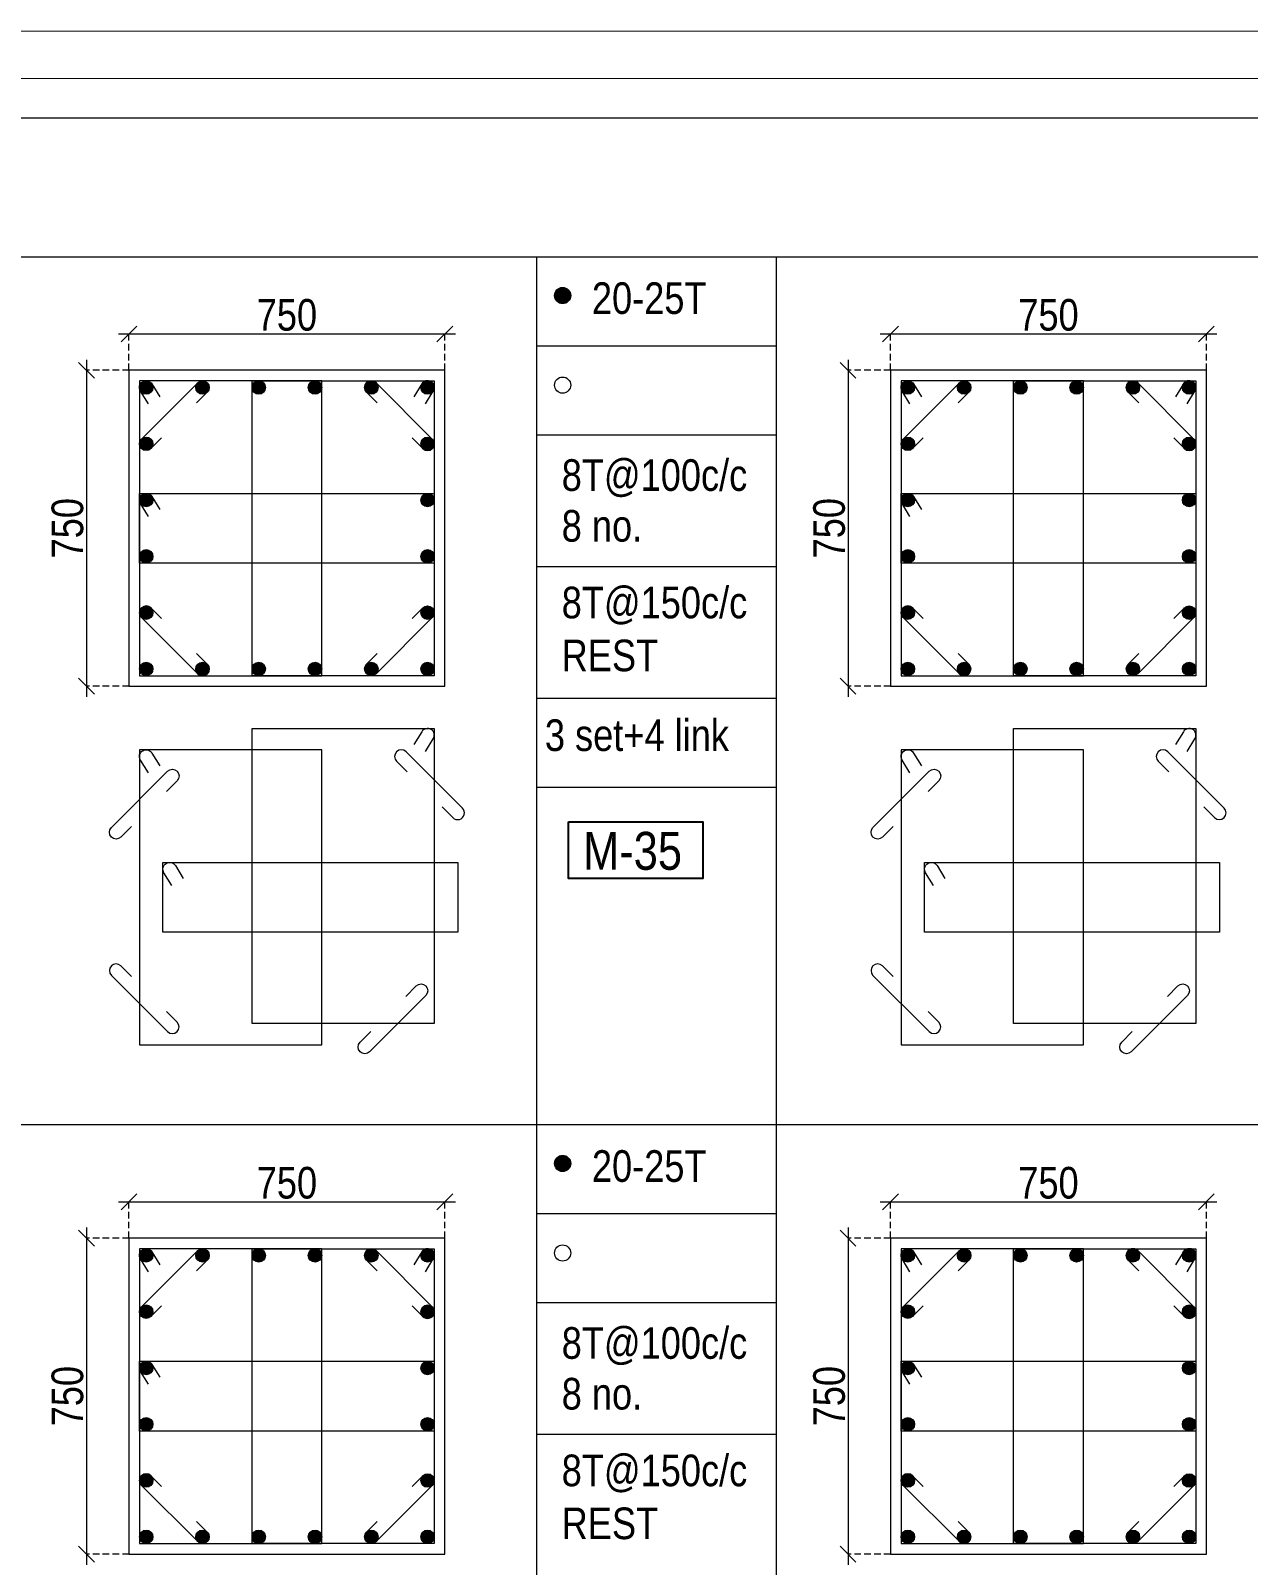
# Model space of a CAD drawing. Header units: millimetres. Extents: x 1112055 to 3390982, y -148532 to 766891.
# Drawn here: x 2195859 to 2207424, y 369766 to 384336 of the extents above; entities that cross this region are included whole.
import ezdxf
from ezdxf.enums import TextEntityAlignment as Align

# ---------------------------------------------------------------- set-up
doc = ezdxf.new("R2010")
doc.units = ezdxf.units.MM
doc.header["$PDMODE"] = 35
doc.header["$PDSIZE"] = -25
doc.linetypes.add('DASHED2', pattern=[0.375, 0.25, -0.125])
doc.linetypes.add('Hidden', pattern=[9.525, 6.35, -3.175])
for name, color, linetype, lineweight in [('B COL. SIZE DIM', 220, 'Continuous', 25), ('B COLSCH', 204, 'Continuous', 20), ('B COLUMN', 1, 'Hidden', 9), ('B STEEL', 34, 'Continuous', 15), ('B TITLE BLOCK', 250, 'Continuous', 0)]:
    doc.layers.add(name, color=color, linetype=linetype, lineweight=lineweight)
doc.layers.add('B TEXT', color=7, linetype='Continuous')
doc.styles.add('dim inside', font='romans.shx', dxfattribs={"width": 0.8, "height": 125})
doc.styles.add('SWINC', font='swissc.ttf')
doc.dimstyles.new('dim inside', dxfattribs={"dimtxt": 125, "dimasz": 100, "dimexe": 0, "dimexo": 0, "dimgap": 10, "dimtad": 0, "dimdec": 0, "dimzin": 0, "dimdsep": 46, "dimtxsty": 'dim inside', "dimblk": 'SMALL', "dimcen": 0.09, "dimadec": 0, "dimazin": 0, "dimtfac": 1, "dimtdec": 0, "dimtofl": 0, "dimtmove": 0, "dimatfit": 3, "dimfxl": 1, "dimtolj": 1, "dimtzin": 0, "dimarcsym": 2})

# ---------------------------------------------------------------- blocks, each defined once
blk = doc.blocks.new('_Oblique')
at = {"color": 0, "linetype": 'ByBlock', "lineweight": -2}
blk.add_line((-0.5, -0.5), (0.5, 0.5), dxfattribs=at)
blk = doc.blocks.new('*D1204')
at = {"layer": 'B COL. SIZE DIM', "color": 250, "lineweight": 9, "ltscale": 250, "transparency": 16777216}
blk.add_line((2196693, 373217), (2199893, 373217), dxfattribs=at)
at = {"layer": 'B COL. SIZE DIM', "color": 250, "linetype": 'DASHED2', "lineweight": 9, "ltscale": 250, "transparency": 16777216}
for p, q in [((2196793, 372872), (2196793, 373217)), ((2199793, 372872), (2199793, 373217))]:
    blk.add_line(p, q, dxfattribs=at)
at = {"layer": 'Defpoints', "color": 0, "ltscale": 250, "transparency": 16777216}
for p in [(2199793, 373217), (2196793, 372872), (2199793, 372872)]:
    blk.add_point(p, dxfattribs=at)
at = {"layer": 'B COL. SIZE DIM', "color": 250, "lineweight": 9, "ltscale": 250, "transparency": 16777216, "xscale": 150, "yscale": 150, "zscale": 150, "rotation": 180}
blk.add_blockref('_Oblique', (2196793, 373217), dxfattribs=at)
at = {"layer": 'B COL. SIZE DIM', "color": 250, "lineweight": 9, "ltscale": 250, "transparency": 16777216, "xscale": 150, "yscale": 150, "zscale": 150}
blk.add_blockref('_Oblique', (2199793, 373217), dxfattribs=at)
at = {"layer": 'B COL. SIZE DIM', "color": 6, "ltscale": 250, "transparency": 16777216, "insert": (2198293, 373396), "char_height": 300, "attachment_point": 5, "style": 'SWINC'}
blk.add_mtext('\\A1;750', dxfattribs=at)
blk = doc.blocks.new('*D1205')
at = {"layer": 'B COL. SIZE DIM', "color": 250, "lineweight": 9, "ltscale": 250, "transparency": 16777216}
blk.add_line((2196389, 372972), (2196389, 369772), dxfattribs=at)
at = {"layer": 'B COL. SIZE DIM', "color": 250, "linetype": 'DASHED2', "lineweight": 9, "ltscale": 250, "transparency": 16777216}
for p, q in [((2196793, 372872), (2196389, 372872)), ((2196793, 369872), (2196389, 369872))]:
    blk.add_line(p, q, dxfattribs=at)
at = {"layer": 'Defpoints', "color": 0, "ltscale": 250, "transparency": 16777216}
for p in [(2196793, 372872), (2196389, 369872), (2196793, 369872)]:
    blk.add_point(p, dxfattribs=at)
at = {"layer": 'B COL. SIZE DIM', "color": 250, "lineweight": 9, "ltscale": 250, "transparency": 16777216, "xscale": 150, "yscale": 150, "zscale": 150}
for p, rotation in [((2196389, 372872), 90), ((2196389, 369872), 270)]:
    blk.add_blockref('_Oblique', p, dxfattribs=dict(at, rotation=rotation))
at = {"layer": 'B COL. SIZE DIM', "color": 6, "ltscale": 250, "transparency": 16777216, "insert": (2196210, 371372), "char_height": 300, "attachment_point": 5, "rotation": 90, "style": 'SWINC'}
blk.add_mtext('\\A1;750', dxfattribs=at)
blk = doc.blocks.new('*D1194')
at = {"layer": 'B COL. SIZE DIM', "color": 250, "lineweight": 9, "ltscale": 250, "transparency": 16777216}
blk.add_line((2196693, 381457), (2199893, 381457), dxfattribs=at)
at = {"layer": 'B COL. SIZE DIM', "color": 250, "linetype": 'DASHED2', "lineweight": 9, "ltscale": 250, "transparency": 16777216}
for p, q in [((2196793, 381112), (2196793, 381457)), ((2199793, 381112), (2199793, 381457))]:
    blk.add_line(p, q, dxfattribs=at)
at = {"layer": 'Defpoints', "color": 0, "ltscale": 250, "transparency": 16777216}
for p in [(2199793, 381457), (2196793, 381112), (2199793, 381112)]:
    blk.add_point(p, dxfattribs=at)
at = {"layer": 'B COL. SIZE DIM', "color": 250, "lineweight": 9, "ltscale": 250, "transparency": 16777216, "xscale": 150, "yscale": 150, "zscale": 150, "rotation": 180}
blk.add_blockref('_Oblique', (2196793, 381457), dxfattribs=at)
at = {"layer": 'B COL. SIZE DIM', "color": 250, "lineweight": 9, "ltscale": 250, "transparency": 16777216, "xscale": 150, "yscale": 150, "zscale": 150}
blk.add_blockref('_Oblique', (2199793, 381457), dxfattribs=at)
at = {"layer": 'B COL. SIZE DIM', "color": 6, "ltscale": 250, "transparency": 16777216, "insert": (2198293, 381636), "char_height": 300, "attachment_point": 5, "style": 'SWINC'}
blk.add_mtext('\\A1;750', dxfattribs=at)
blk = doc.blocks.new('*D1195')
at = {"layer": 'B COL. SIZE DIM', "color": 250, "lineweight": 9, "ltscale": 250, "transparency": 16777216}
blk.add_line((2196389, 381212), (2196389, 378012), dxfattribs=at)
at = {"layer": 'B COL. SIZE DIM', "color": 250, "linetype": 'DASHED2', "lineweight": 9, "ltscale": 250, "transparency": 16777216}
for p, q in [((2196793, 381112), (2196389, 381112)), ((2196793, 378112), (2196389, 378112))]:
    blk.add_line(p, q, dxfattribs=at)
at = {"layer": 'Defpoints', "color": 0, "ltscale": 250, "transparency": 16777216}
for p in [(2196793, 381112), (2196389, 378112), (2196793, 378112)]:
    blk.add_point(p, dxfattribs=at)
at = {"layer": 'B COL. SIZE DIM', "color": 250, "lineweight": 9, "ltscale": 250, "transparency": 16777216, "xscale": 150, "yscale": 150, "zscale": 150}
for p, rotation in [((2196389, 381112), 90), ((2196389, 378112), 270)]:
    blk.add_blockref('_Oblique', p, dxfattribs=dict(at, rotation=rotation))
at = {"layer": 'B COL. SIZE DIM', "color": 6, "ltscale": 250, "transparency": 16777216, "insert": (2196210, 379612), "char_height": 300, "attachment_point": 5, "rotation": 90, "style": 'SWINC'}
blk.add_mtext('\\A1;750', dxfattribs=at)
blk = doc.blocks.new('*D1222')
at = {"layer": 'B COL. SIZE DIM', "color": 250, "lineweight": 9, "ltscale": 250, "transparency": 16777216}
blk.add_line((2203926, 373217), (2207126, 373217), dxfattribs=at)
at = {"layer": 'B COL. SIZE DIM', "color": 250, "linetype": 'DASHED2', "lineweight": 9, "ltscale": 250, "transparency": 16777216}
for p, q in [((2204026, 372872), (2204026, 373217)), ((2207026, 372872), (2207026, 373217))]:
    blk.add_line(p, q, dxfattribs=at)
at = {"layer": 'Defpoints', "color": 0, "ltscale": 250, "transparency": 16777216}
for p in [(2207026, 373217), (2204026, 372872), (2207026, 372872)]:
    blk.add_point(p, dxfattribs=at)
at = {"layer": 'B COL. SIZE DIM', "color": 250, "lineweight": 9, "ltscale": 250, "transparency": 16777216, "xscale": 150, "yscale": 150, "zscale": 150, "rotation": 180}
blk.add_blockref('_Oblique', (2204026, 373217), dxfattribs=at)
at = {"layer": 'B COL. SIZE DIM', "color": 250, "lineweight": 9, "ltscale": 250, "transparency": 16777216, "xscale": 150, "yscale": 150, "zscale": 150}
blk.add_blockref('_Oblique', (2207026, 373217), dxfattribs=at)
at = {"layer": 'B COL. SIZE DIM', "color": 6, "ltscale": 250, "transparency": 16777216, "insert": (2205526, 373396), "char_height": 300, "attachment_point": 5, "style": 'SWINC'}
blk.add_mtext('\\A1;750', dxfattribs=at)
blk = doc.blocks.new('*D1223')
at = {"layer": 'B COL. SIZE DIM', "color": 250, "lineweight": 9, "ltscale": 250, "transparency": 16777216}
blk.add_line((2203622, 372972), (2203622, 369772), dxfattribs=at)
at = {"layer": 'B COL. SIZE DIM', "color": 250, "linetype": 'DASHED2', "lineweight": 9, "ltscale": 250, "transparency": 16777216}
for p, q in [((2204026, 372872), (2203622, 372872)), ((2204026, 369872), (2203622, 369872))]:
    blk.add_line(p, q, dxfattribs=at)
at = {"layer": 'Defpoints', "color": 0, "ltscale": 250, "transparency": 16777216}
for p in [(2204026, 372872), (2203622, 369872), (2204026, 369872)]:
    blk.add_point(p, dxfattribs=at)
at = {"layer": 'B COL. SIZE DIM', "color": 250, "lineweight": 9, "ltscale": 250, "transparency": 16777216, "xscale": 150, "yscale": 150, "zscale": 150}
for p, rotation in [((2203622, 372872), 90), ((2203622, 369872), 270)]:
    blk.add_blockref('_Oblique', p, dxfattribs=dict(at, rotation=rotation))
at = {"layer": 'B COL. SIZE DIM', "color": 6, "ltscale": 250, "transparency": 16777216, "insert": (2203444, 371372), "char_height": 300, "attachment_point": 5, "rotation": 90, "style": 'SWINC'}
blk.add_mtext('\\A1;750', dxfattribs=at)
blk = doc.blocks.new('*D1220')
at = {"layer": 'B COL. SIZE DIM', "color": 250, "lineweight": 9, "ltscale": 250, "transparency": 16777216}
blk.add_line((2203926, 381457), (2207126, 381457), dxfattribs=at)
at = {"layer": 'B COL. SIZE DIM', "color": 250, "linetype": 'DASHED2', "lineweight": 9, "ltscale": 250, "transparency": 16777216}
for p, q in [((2204026, 381112), (2204026, 381457)), ((2207026, 381112), (2207026, 381457))]:
    blk.add_line(p, q, dxfattribs=at)
at = {"layer": 'Defpoints', "color": 0, "ltscale": 250, "transparency": 16777216}
for p in [(2207026, 381457), (2204026, 381112), (2207026, 381112)]:
    blk.add_point(p, dxfattribs=at)
at = {"layer": 'B COL. SIZE DIM', "color": 250, "lineweight": 9, "ltscale": 250, "transparency": 16777216, "xscale": 150, "yscale": 150, "zscale": 150, "rotation": 180}
blk.add_blockref('_Oblique', (2204026, 381457), dxfattribs=at)
at = {"layer": 'B COL. SIZE DIM', "color": 250, "lineweight": 9, "ltscale": 250, "transparency": 16777216, "xscale": 150, "yscale": 150, "zscale": 150}
blk.add_blockref('_Oblique', (2207026, 381457), dxfattribs=at)
at = {"layer": 'B COL. SIZE DIM', "color": 6, "ltscale": 250, "transparency": 16777216, "insert": (2205526, 381636), "char_height": 300, "attachment_point": 5, "style": 'SWINC'}
blk.add_mtext('\\A1;750', dxfattribs=at)
blk = doc.blocks.new('*D1221')
at = {"layer": 'B COL. SIZE DIM', "color": 250, "lineweight": 9, "ltscale": 250, "transparency": 16777216}
blk.add_line((2203622, 381212), (2203622, 378012), dxfattribs=at)
at = {"layer": 'B COL. SIZE DIM', "color": 250, "linetype": 'DASHED2', "lineweight": 9, "ltscale": 250, "transparency": 16777216}
for p, q in [((2204026, 381112), (2203622, 381112)), ((2204026, 378112), (2203622, 378112))]:
    blk.add_line(p, q, dxfattribs=at)
at = {"layer": 'Defpoints', "color": 0, "ltscale": 250, "transparency": 16777216}
for p in [(2204026, 381112), (2203622, 378112), (2204026, 378112)]:
    blk.add_point(p, dxfattribs=at)
at = {"layer": 'B COL. SIZE DIM', "color": 250, "lineweight": 9, "ltscale": 250, "transparency": 16777216, "xscale": 150, "yscale": 150, "zscale": 150}
for p, rotation in [((2203622, 381112), 90), ((2203622, 378112), 270)]:
    blk.add_blockref('_Oblique', p, dxfattribs=dict(at, rotation=rotation))
at = {"layer": 'B COL. SIZE DIM', "color": 6, "ltscale": 250, "transparency": 16777216, "insert": (2203444, 379612), "char_height": 300, "attachment_point": 5, "rotation": 90, "style": 'SWINC'}
blk.add_mtext('\\A1;750', dxfattribs=at)

msp = doc.modelspace()

# ---------------------------------------------------------------- hatches: boundary and pattern name
at = {"layer": 'B STEEL', "lineweight": 9, "ltscale": 0.5}
h = msp.add_hatch(color=34, dxfattribs=at)
edge = h.paths.add_edge_path()
edge.add_arc((2200911.2, 381821.1), 76.8, 0, 360)
h = msp.add_hatch(color=34, dxfattribs=at)
edge = h.paths.add_edge_path()
edge.add_arc((2196956.8, 380947.9), 64, 0, 360)
at = {"layer": 'B STEEL'}
h = msp.add_hatch(color=34, dxfattribs=at)
edge = h.paths.add_edge_path()
edge.add_arc((2197491.2, 380947.9), 64, 0, 360)
h = msp.add_hatch(color=34, dxfattribs=at)
edge = h.paths.add_edge_path()
edge.add_arc((2198025.6, 380947.9), 64, 0, 360)
h = msp.add_hatch(color=34, dxfattribs=at)
edge = h.paths.add_edge_path()
edge.add_arc((2198560, 380947.9), 64, 0, 360)
h = msp.add_hatch(color=34, dxfattribs=at)
edge = h.paths.add_edge_path()
edge.add_arc((2199094.4, 380947.9), 64, 0, 360)
at = {"layer": 'B STEEL', "lineweight": 9, "ltscale": 0.5}
h = msp.add_hatch(color=34, dxfattribs=at)
edge = h.paths.add_edge_path()
edge.add_arc((2199628.8, 380947.9), 64, 180, 540, ccw=False)
h = msp.add_hatch(color=34, dxfattribs=at)
edge = h.paths.add_edge_path()
edge.add_arc((2204190.3, 380947.9), 64, 0, 360)
at = {"layer": 'B STEEL'}
h = msp.add_hatch(color=34, dxfattribs=at)
edge = h.paths.add_edge_path()
edge.add_arc((2204724.7, 380947.9), 64, 0, 360)
h = msp.add_hatch(color=34, dxfattribs=at)
edge = h.paths.add_edge_path()
edge.add_arc((2205259.1, 380947.9), 64, 0, 360)
h = msp.add_hatch(color=34, dxfattribs=at)
edge = h.paths.add_edge_path()
edge.add_arc((2205793.5, 380947.9), 64, 0, 360)
h = msp.add_hatch(color=34, dxfattribs=at)
edge = h.paths.add_edge_path()
edge.add_arc((2206327.9, 380947.9), 64, 0, 360)
at = {"layer": 'B STEEL', "lineweight": 9, "ltscale": 0.5}
h = msp.add_hatch(color=34, dxfattribs=at)
edge = h.paths.add_edge_path()
edge.add_arc((2206862.3, 380947.9), 64, 180, 540, ccw=False)
at = {"layer": 'B STEEL'}
h = msp.add_hatch(color=34, dxfattribs=at)
edge = h.paths.add_edge_path()
edge.add_arc((2196956.8, 380413.6), 64, 0, 360)
h = msp.add_hatch(color=34, dxfattribs=at)
edge = h.paths.add_edge_path()
edge.add_arc((2199628.8, 380413.6), 64, 0, 360)
h = msp.add_hatch(color=34, dxfattribs=at)
edge = h.paths.add_edge_path()
edge.add_arc((2204190.3, 380413.6), 64, 0, 360)
h = msp.add_hatch(color=34, dxfattribs=at)
edge = h.paths.add_edge_path()
edge.add_arc((2206862.3, 380413.6), 64, 0, 360)
h = msp.add_hatch(color=34, dxfattribs=at)
edge = h.paths.add_edge_path()
edge.add_arc((2196956.8, 379879.2), 64, 0, 360)
h = msp.add_hatch(color=34, dxfattribs=at)
edge = h.paths.add_edge_path()
edge.add_arc((2199628.8, 379879.2), 64, 0, 360)
h = msp.add_hatch(color=34, dxfattribs=at)
edge = h.paths.add_edge_path()
edge.add_arc((2204190.3, 379879.2), 64, 0, 360)
h = msp.add_hatch(color=34, dxfattribs=at)
edge = h.paths.add_edge_path()
edge.add_arc((2206862.3, 379879.2), 64, 0, 360)
h = msp.add_hatch(color=34, dxfattribs=at)
edge = h.paths.add_edge_path()
edge.add_arc((2196956.8, 379344.8), 64, 0, 360)
h = msp.add_hatch(color=34, dxfattribs=at)
edge = h.paths.add_edge_path()
edge.add_arc((2199628.8, 379344.8), 64, 0, 360)
h = msp.add_hatch(color=34, dxfattribs=at)
edge = h.paths.add_edge_path()
edge.add_arc((2204190.3, 379344.8), 64, 0, 360)
h = msp.add_hatch(color=34, dxfattribs=at)
edge = h.paths.add_edge_path()
edge.add_arc((2206862.3, 379344.8), 64, 0, 360)
h = msp.add_hatch(color=34, dxfattribs=at)
edge = h.paths.add_edge_path()
edge.add_arc((2196956.8, 378810.4), 64, 0, 360)
h = msp.add_hatch(color=34, dxfattribs=at)
edge = h.paths.add_edge_path()
edge.add_arc((2199628.8, 378810.4), 64, 0, 360)
h = msp.add_hatch(color=34, dxfattribs=at)
edge = h.paths.add_edge_path()
edge.add_arc((2204190.3, 378810.4), 64, 0, 360)
h = msp.add_hatch(color=34, dxfattribs=at)
edge = h.paths.add_edge_path()
edge.add_arc((2206862.3, 378810.4), 64, 0, 360)
at = {"layer": 'B STEEL', "lineweight": 9, "ltscale": 0.5}
h = msp.add_hatch(color=34, dxfattribs=at)
edge = h.paths.add_edge_path()
edge.add_arc((2196956.8, 378276), 64, 0, 360, ccw=False)
at = {"layer": 'B STEEL'}
h = msp.add_hatch(color=34, dxfattribs=at)
edge = h.paths.add_edge_path()
edge.add_arc((2197491.2, 378276), 64, 0, 360)
h = msp.add_hatch(color=34, dxfattribs=at)
edge = h.paths.add_edge_path()
edge.add_arc((2198025.6, 378276), 64, 0, 360)
h = msp.add_hatch(color=34, dxfattribs=at)
edge = h.paths.add_edge_path()
edge.add_arc((2198560, 378276), 64, 0, 360)
h = msp.add_hatch(color=34, dxfattribs=at)
edge = h.paths.add_edge_path()
edge.add_arc((2199094.4, 378276), 64, 0, 360)
at = {"layer": 'B STEEL', "lineweight": 9, "ltscale": 0.5}
h = msp.add_hatch(color=34, dxfattribs=at)
edge = h.paths.add_edge_path()
edge.add_arc((2199628.8, 378276), 64, -180, 180)
h = msp.add_hatch(color=34, dxfattribs=at)
edge = h.paths.add_edge_path()
edge.add_arc((2204190.3, 378276), 64, 0, 360, ccw=False)
at = {"layer": 'B STEEL'}
h = msp.add_hatch(color=34, dxfattribs=at)
edge = h.paths.add_edge_path()
edge.add_arc((2204724.7, 378276), 64, 0, 360)
h = msp.add_hatch(color=34, dxfattribs=at)
edge = h.paths.add_edge_path()
edge.add_arc((2205259.1, 378276), 64, 0, 360)
h = msp.add_hatch(color=34, dxfattribs=at)
edge = h.paths.add_edge_path()
edge.add_arc((2205793.5, 378276), 64, 0, 360)
h = msp.add_hatch(color=34, dxfattribs=at)
edge = h.paths.add_edge_path()
edge.add_arc((2206327.9, 378276), 64, 0, 360)
at = {"layer": 'B STEEL', "lineweight": 9, "ltscale": 0.5}
h = msp.add_hatch(color=34, dxfattribs=at)
edge = h.paths.add_edge_path()
edge.add_arc((2206862.3, 378276), 64, -180, 180)
h = msp.add_hatch(color=34, dxfattribs=at)
edge = h.paths.add_edge_path()
edge.add_arc((2200911.2, 373581.3), 76.8, 0, 360)
h = msp.add_hatch(color=34, dxfattribs=at)
edge = h.paths.add_edge_path()
edge.add_arc((2196956.8, 372708.1), 64, 0, 360)
at = {"layer": 'B STEEL'}
h = msp.add_hatch(color=34, dxfattribs=at)
edge = h.paths.add_edge_path()
edge.add_arc((2197491.2, 372708.1), 64, 0, 360)
h = msp.add_hatch(color=34, dxfattribs=at)
edge = h.paths.add_edge_path()
edge.add_arc((2198025.6, 372708.1), 64, 0, 360)
h = msp.add_hatch(color=34, dxfattribs=at)
edge = h.paths.add_edge_path()
edge.add_arc((2198560, 372708.1), 64, 0, 360)
h = msp.add_hatch(color=34, dxfattribs=at)
edge = h.paths.add_edge_path()
edge.add_arc((2199094.4, 372708.1), 64, 0, 360)
at = {"layer": 'B STEEL', "lineweight": 9, "ltscale": 0.5}
h = msp.add_hatch(color=34, dxfattribs=at)
edge = h.paths.add_edge_path()
edge.add_arc((2199628.8, 372708.1), 64, 180, 540, ccw=False)
h = msp.add_hatch(color=34, dxfattribs=at)
edge = h.paths.add_edge_path()
edge.add_arc((2204190.3, 372708.1), 64, 0, 360)
at = {"layer": 'B STEEL'}
h = msp.add_hatch(color=34, dxfattribs=at)
edge = h.paths.add_edge_path()
edge.add_arc((2204724.7, 372708.1), 64, 0, 360)
h = msp.add_hatch(color=34, dxfattribs=at)
edge = h.paths.add_edge_path()
edge.add_arc((2205259.1, 372708.1), 64, 0, 360)
h = msp.add_hatch(color=34, dxfattribs=at)
edge = h.paths.add_edge_path()
edge.add_arc((2205793.5, 372708.1), 64, 0, 360)
h = msp.add_hatch(color=34, dxfattribs=at)
edge = h.paths.add_edge_path()
edge.add_arc((2206327.9, 372708.1), 64, 0, 360)
at = {"layer": 'B STEEL', "lineweight": 9, "ltscale": 0.5}
h = msp.add_hatch(color=34, dxfattribs=at)
edge = h.paths.add_edge_path()
edge.add_arc((2206862.3, 372708.1), 64, 180, 540, ccw=False)
at = {"layer": 'B STEEL'}
h = msp.add_hatch(color=34, dxfattribs=at)
edge = h.paths.add_edge_path()
edge.add_arc((2196956.8, 372173.7), 64, 0, 360)
h = msp.add_hatch(color=34, dxfattribs=at)
edge = h.paths.add_edge_path()
edge.add_arc((2199628.8, 372173.7), 64, 0, 360)
h = msp.add_hatch(color=34, dxfattribs=at)
edge = h.paths.add_edge_path()
edge.add_arc((2204190.3, 372173.7), 64, 0, 360)
h = msp.add_hatch(color=34, dxfattribs=at)
edge = h.paths.add_edge_path()
edge.add_arc((2206862.3, 372173.7), 64, 0, 360)
h = msp.add_hatch(color=34, dxfattribs=at)
edge = h.paths.add_edge_path()
edge.add_arc((2196956.8, 371639.3), 64, 0, 360)
h = msp.add_hatch(color=34, dxfattribs=at)
edge = h.paths.add_edge_path()
edge.add_arc((2199628.8, 371639.3), 64, 0, 360)
h = msp.add_hatch(color=34, dxfattribs=at)
edge = h.paths.add_edge_path()
edge.add_arc((2204190.3, 371639.3), 64, 0, 360)
h = msp.add_hatch(color=34, dxfattribs=at)
edge = h.paths.add_edge_path()
edge.add_arc((2206862.3, 371639.3), 64, 0, 360)
h = msp.add_hatch(color=34, dxfattribs=at)
edge = h.paths.add_edge_path()
edge.add_arc((2196956.8, 371104.9), 64, 0, 360)
h = msp.add_hatch(color=34, dxfattribs=at)
edge = h.paths.add_edge_path()
edge.add_arc((2199628.8, 371104.9), 64, 0, 360)
h = msp.add_hatch(color=34, dxfattribs=at)
edge = h.paths.add_edge_path()
edge.add_arc((2204190.3, 371104.9), 64, 0, 360)
h = msp.add_hatch(color=34, dxfattribs=at)
edge = h.paths.add_edge_path()
edge.add_arc((2206862.3, 371104.9), 64, 0, 360)
h = msp.add_hatch(color=34, dxfattribs=at)
edge = h.paths.add_edge_path()
edge.add_arc((2196956.8, 370570.5), 64, 0, 360)
h = msp.add_hatch(color=34, dxfattribs=at)
edge = h.paths.add_edge_path()
edge.add_arc((2199628.8, 370570.5), 64, 0, 360)
h = msp.add_hatch(color=34, dxfattribs=at)
edge = h.paths.add_edge_path()
edge.add_arc((2204190.3, 370570.5), 64, 0, 360)
h = msp.add_hatch(color=34, dxfattribs=at)
edge = h.paths.add_edge_path()
edge.add_arc((2206862.3, 370570.5), 64, 0, 360)
at = {"layer": 'B STEEL', "lineweight": 9, "ltscale": 0.5}
h = msp.add_hatch(color=34, dxfattribs=at)
edge = h.paths.add_edge_path()
edge.add_arc((2196956.8, 370036.1), 64, 0, 360, ccw=False)
at = {"layer": 'B STEEL'}
h = msp.add_hatch(color=34, dxfattribs=at)
edge = h.paths.add_edge_path()
edge.add_arc((2197491.2, 370036.1), 64, 0, 360)
h = msp.add_hatch(color=34, dxfattribs=at)
edge = h.paths.add_edge_path()
edge.add_arc((2198025.6, 370036.1), 64, 0, 360)
h = msp.add_hatch(color=34, dxfattribs=at)
edge = h.paths.add_edge_path()
edge.add_arc((2198560, 370036.1), 64, 0, 360)
h = msp.add_hatch(color=34, dxfattribs=at)
edge = h.paths.add_edge_path()
edge.add_arc((2199094.4, 370036.1), 64, 0, 360)
at = {"layer": 'B STEEL', "lineweight": 9, "ltscale": 0.5}
h = msp.add_hatch(color=34, dxfattribs=at)
edge = h.paths.add_edge_path()
edge.add_arc((2199628.8, 370036.1), 64, -180, 180)
h = msp.add_hatch(color=34, dxfattribs=at)
edge = h.paths.add_edge_path()
edge.add_arc((2204190.3, 370036.1), 64, 0, 360, ccw=False)
at = {"layer": 'B STEEL'}
h = msp.add_hatch(color=34, dxfattribs=at)
edge = h.paths.add_edge_path()
edge.add_arc((2204724.7, 370036.1), 64, 0, 360)
h = msp.add_hatch(color=34, dxfattribs=at)
edge = h.paths.add_edge_path()
edge.add_arc((2205259.1, 370036.1), 64, 0, 360)
h = msp.add_hatch(color=34, dxfattribs=at)
edge = h.paths.add_edge_path()
edge.add_arc((2205793.5, 370036.1), 64, 0, 360)
h = msp.add_hatch(color=34, dxfattribs=at)
edge = h.paths.add_edge_path()
edge.add_arc((2206327.9, 370036.1), 64, 0, 360)
at = {"layer": 'B STEEL', "lineweight": 9, "ltscale": 0.5}
h = msp.add_hatch(color=34, dxfattribs=at)
edge = h.paths.add_edge_path()
edge.add_arc((2206862.3, 370036.1), 64, -180, 180)

# ---------------------------------------------------------------- linework, layer by layer
at = {"layer": 'B COLSCH', "color": 250, "lineweight": 0}
for p, q in [((2087620, 383508.5), (2216655.7, 383508.5)), ((2087620, 382189.4), (2216655.7, 382189.4)), ((2200664.9, 382189.4), (2200664.9, 332750.4)), ((2202939.3, 382189.4), (2202939.3, 323875.2)), ((2200664.9, 381344.4), (2202939.3, 381344.4)), ((2200664.9, 380499.4), (2202939.3, 380499.4)), ((2200664.9, 379249.7), (2202939.3, 379249.7)), ((2200664.9, 377999.9), (2202939.3, 377999.9)), ((2200664.9, 377154.9), (2202939.3, 377154.9)), ((2087620, 373949.6), (2216655.7, 373949.6)), ((2200664.9, 373104.6), (2202939.3, 373104.6)), ((2200664.9, 372259.6), (2202939.3, 372259.6)), ((2200664.9, 371009.8), (2202939.3, 371009.8))]:
    msp.add_line(p, q, dxfattribs=at)
at = {"layer": 'B COLUMN', "color": 1, "linetype": 'ByBlock', "lineweight": 20}
for points in [[(2196792.8, 378112), (2199792.8, 378112), (2199792.8, 381112), (2196792.8, 381112)], [(2204026.3, 378112), (2207026.3, 378112), (2207026.3, 381112), (2204026.3, 381112)], [(2196792.8, 369872.1), (2199792.8, 369872.1), (2199792.8, 372872.1), (2196792.8, 372872.1)], [(2204026.3, 369872.1), (2207026.3, 369872.1), (2207026.3, 372872.1), (2204026.3, 372872.1)]]:
    msp.add_lwpolyline(points, close=True, dxfattribs=at)
at = {"layer": 'B STEEL', "color": 34, "lineweight": 9, "ltscale": 0.5}
for points in [[(2196892.8, 378212), (2198624, 378212), (2198624, 381012), (2196892.8, 381012)], [(2199692.8, 378212), (2197961.6, 378212), (2197961.6, 381012), (2199692.8, 381012)], [(2204126.3, 378212), (2205857.5, 378212), (2205857.5, 381012), (2204126.3, 381012)], [(2206926.3, 378212), (2205195.1, 378212), (2205195.1, 381012), (2206926.3, 381012)], [(2196892.8, 379943.2), (2199692.8, 379943.2), (2199692.8, 379280.7), (2196892.8, 379280.7)], [(2204126.3, 379943.2), (2206926.3, 379943.2), (2206926.3, 379280.7), (2204126.3, 379280.7)], [(2199692.8, 374910.8), (2197961.6, 374910.8), (2197961.6, 377710.8), (2199692.8, 377710.8)], [(2206926.3, 374910.8), (2205195.1, 374910.8), (2205195.1, 377710.8), (2206926.3, 377710.8)], [(2196892.8, 374708.4), (2198624, 374708.4), (2198624, 377508.4), (2196892.8, 377508.4)], [(2204126.3, 374708.4), (2205857.5, 374708.4), (2205857.5, 377508.4), (2204126.3, 377508.4)], [(2197115.9, 376439.6), (2199915.9, 376439.6), (2199915.9, 375777.2), (2197115.9, 375777.2)], [(2204349.5, 376439.6), (2207149.5, 376439.6), (2207149.5, 375777.2), (2204349.5, 375777.2)], [(2196892.8, 369972.1), (2198624, 369972.1), (2198624, 372772.1), (2196892.8, 372772.1)], [(2199692.8, 369972.1), (2197961.6, 369972.1), (2197961.6, 372772.1), (2199692.8, 372772.1)], [(2204126.3, 369972.1), (2205857.5, 369972.1), (2205857.5, 372772.1), (2204126.3, 372772.1)], [(2206926.3, 369972.1), (2205195.1, 369972.1), (2205195.1, 372772.1), (2206926.3, 372772.1)], [(2196892.8, 371703.3), (2199692.8, 371703.3), (2199692.8, 371040.9), (2196892.8, 371040.9)], [(2204126.3, 371703.3), (2206926.3, 371703.3), (2206926.3, 371040.9), (2204126.3, 371040.9)]]:
    msp.add_lwpolyline(points, close=True, dxfattribs=at)
for points in [[(2196977, 380792.9), (2196902.3, 380914.4, -1), (2197011.3, 380981.5), (2197086.1, 380860)], [(2197102.9, 380469.1), (2197002.1, 380368.3, -1), (2196911.5, 380458.8), (2197445.9, 380993.2, -1), (2197536.5, 380902.7), (2197435.6, 380801.8)], [(2199482.6, 380469.1), (2199583.5, 380368.3, 1), (2199674, 380458.8), (2199139.6, 380993.2, 1), (2199049.1, 380902.7), (2199150, 380801.8)], [(2199608.5, 380792.9), (2199683.3, 380914.4, 1), (2199574.2, 380981.5), (2199499.5, 380860)], [(2204210.6, 380792.9), (2204135.8, 380914.4, -1), (2204244.9, 380981.5), (2204319.6, 380860)], [(2204336.5, 380469.1), (2204235.6, 380368.3, -1), (2204145.1, 380458.8), (2204679.5, 380993.2, -1), (2204770, 380902.7), (2204669.1, 380801.8)], [(2206716.2, 380469.1), (2206817, 380368.3, 1), (2206907.6, 380458.8), (2206373.2, 380993.2, 1), (2206282.6, 380902.7), (2206383.5, 380801.8)], [(2206842.1, 380792.9), (2206916.8, 380914.4, 1), (2206807.8, 380981.5), (2206733, 380860)], [(2196977, 379724.1), (2196902.3, 379845.6, -1), (2197011.3, 379912.7), (2197086.1, 379791.2)], [(2204210.6, 379724.1), (2204135.8, 379845.6, -1), (2204244.9, 379912.7), (2204319.6, 379791.2)], [(2197102.9, 378754.8), (2197002.1, 378855.6, 1), (2196911.5, 378765.1), (2197445.9, 378230.7, 1), (2197536.5, 378321.3), (2197435.6, 378422.1)], [(2199482.6, 378754.8), (2199583.5, 378855.6, -1), (2199674, 378765.1), (2199139.6, 378230.7, -1), (2199049.1, 378321.3), (2199150, 378422.1)], [(2204336.5, 378754.8), (2204235.6, 378855.6, 1), (2204145.1, 378765.1), (2204679.5, 378230.7, 1), (2204770, 378321.3), (2204669.1, 378422.1)], [(2206716.2, 378754.8), (2206817, 378855.6, -1), (2206907.6, 378765.1), (2206373.2, 378230.7, -1), (2206282.6, 378321.3), (2206383.5, 378422.1)], [(2199608.5, 377491.7), (2199683.3, 377613.2, 1), (2199574.2, 377680.3), (2199499.5, 377558.8)], [(2206842.1, 377491.7), (2206916.8, 377613.2, 1), (2206807.8, 377680.3), (2206733, 377558.8)], [(2196977, 377289.3), (2196902.3, 377410.8, -1), (2197011.3, 377477.9), (2197086.1, 377356.4)], [(2199768.6, 376965.6), (2199869.4, 376864.7, 1), (2199960, 376955.2), (2199425.6, 377489.6, 1), (2199335, 377399.1), (2199435.9, 377298.2)], [(2204210.6, 377289.3), (2204135.8, 377410.8, -1), (2204244.9, 377477.9), (2204319.6, 377356.4)], [(2207002.1, 376965.6), (2207103, 376864.7, 1), (2207193.5, 376955.2), (2206659.1, 377489.6, 1), (2206568.6, 377399.1), (2206669.5, 377298.2)], [(2196817, 376781), (2196716.1, 376680.1, -1), (2196625.6, 376770.7), (2197160, 377305.1, -1), (2197250.5, 377214.5), (2197149.6, 377113.7)], [(2204050.5, 376781), (2203949.7, 376680.1, -1), (2203859.1, 376770.7), (2204393.5, 377305.1, -1), (2204484.1, 377214.5), (2204383.2, 377113.7)], [(2197200.2, 376220.5), (2197125.4, 376342, -1), (2197234.5, 376409.1), (2197309.2, 376287.7)], [(2204433.7, 376220.5), (2204359, 376342, -1), (2204468, 376409.1), (2204542.8, 376287.7)], [(2196817, 375356.7), (2196716.1, 375457.6, 1), (2196625.6, 375367), (2197160, 374832.6, 1), (2197250.5, 374923.2), (2197149.6, 375024)], [(2204050.5, 375356.7), (2203949.7, 375457.6, 1), (2203859.1, 375367), (2204393.5, 374832.6, 1), (2204484.1, 374923.2), (2204383.2, 375024)], [(2199421.1, 375165.6), (2199522, 375266.5, -1), (2199612.5, 375175.9), (2199078.1, 374641.5, -1), (2198987.6, 374732.1), (2199088.5, 374832.9)], [(2206654.7, 375165.6), (2206755.5, 375266.5, -1), (2206846.1, 375175.9), (2206311.7, 374641.5, -1), (2206221.2, 374732.1), (2206322, 374832.9)], [(2196977, 372553.1), (2196902.3, 372674.5, -1), (2197011.3, 372741.7), (2197086.1, 372620.2)], [(2197102.9, 372229.3), (2197002.1, 372128.4, -1), (2196911.5, 372219), (2197445.9, 372753.4, -1), (2197536.5, 372662.8), (2197435.6, 372562)], [(2199482.6, 372229.3), (2199583.5, 372128.4, 1), (2199674, 372219), (2199139.6, 372753.4, 1), (2199049.1, 372662.8), (2199150, 372562)], [(2199608.5, 372553.1), (2199683.3, 372674.5, 1), (2199574.2, 372741.7), (2199499.5, 372620.2)], [(2204210.6, 372553.1), (2204135.8, 372674.5, -1), (2204244.9, 372741.7), (2204319.6, 372620.2)], [(2204336.5, 372229.3), (2204235.6, 372128.4, -1), (2204145.1, 372219), (2204679.5, 372753.4, -1), (2204770, 372662.8), (2204669.1, 372562)], [(2206716.2, 372229.3), (2206817, 372128.4, 1), (2206907.6, 372219), (2206373.2, 372753.4, 1), (2206282.6, 372662.8), (2206383.5, 372562)], [(2206842.1, 372553.1), (2206916.8, 372674.5, 1), (2206807.8, 372741.7), (2206733, 372620.2)], [(2196977, 371484.3), (2196902.3, 371605.8, -1), (2197011.3, 371672.9), (2197086.1, 371551.4)], [(2204210.6, 371484.3), (2204135.8, 371605.8, -1), (2204244.9, 371672.9), (2204319.6, 371551.4)], [(2197102.9, 370514.9), (2197002.1, 370615.8, 1), (2196911.5, 370525.3), (2197445.9, 369990.9, 1), (2197536.5, 370081.4), (2197435.6, 370182.3)], [(2199482.6, 370514.9), (2199583.5, 370615.8, -1), (2199674, 370525.3), (2199139.6, 369990.9, -1), (2199049.1, 370081.4), (2199150, 370182.3)], [(2204336.5, 370514.9), (2204235.6, 370615.8, 1), (2204145.1, 370525.3), (2204679.5, 369990.9, 1), (2204770, 370081.4), (2204669.1, 370182.3)], [(2206716.2, 370514.9), (2206817, 370615.8, -1), (2206907.6, 370525.3), (2206373.2, 369990.9, -1), (2206282.6, 370081.4), (2206383.5, 370182.3)]]:
    msp.add_lwpolyline(points, format="xyb", dxfattribs=at)
for centre, radius in [((2200911.2, 381821.1), 76.8), ((2196956.8, 380947.9), 64), ((2197491.2, 380947.9), 64), ((2198025.6, 380947.9), 64), ((2198560, 380947.9), 64), ((2199094.4, 380947.9), 64), ((2199628.8, 380947.9), 64), ((2200911.2, 380970.9), 76.8), ((2204190.3, 380947.9), 64), ((2204724.7, 380947.9), 64), ((2205259.1, 380947.9), 64), ((2205793.5, 380947.9), 64), ((2206327.9, 380947.9), 64), ((2206862.3, 380947.9), 64), ((2196956.8, 380413.6), 64), ((2199628.8, 380413.6), 64), ((2204190.3, 380413.6), 64), ((2206862.3, 380413.6), 64), ((2196956.8, 379879.2), 64), ((2199628.8, 379879.2), 64), ((2204190.3, 379879.2), 64), ((2206862.3, 379879.2), 64), ((2196956.8, 379344.8), 64), ((2199628.8, 379344.8), 64), ((2204190.3, 379344.8), 64), ((2206862.3, 379344.8), 64), ((2196956.8, 378810.4), 64), ((2199628.8, 378810.4), 64), ((2204190.3, 378810.4), 64), ((2206862.3, 378810.4), 64), ((2196956.8, 378276), 64), ((2197491.2, 378276), 64), ((2198025.6, 378276), 64), ((2198560, 378276), 64), ((2199094.4, 378276), 64), ((2199628.8, 378276), 64), ((2204190.3, 378276), 64), ((2204724.7, 378276), 64), ((2205259.1, 378276), 64), ((2205793.5, 378276), 64), ((2206327.9, 378276), 64), ((2206862.3, 378276), 64), ((2200911.2, 373581.3), 76.8), ((2196956.8, 372708.1), 64), ((2197491.2, 372708.1), 64), ((2198025.6, 372708.1), 64), ((2198560, 372708.1), 64), ((2199094.4, 372708.1), 64), ((2199628.8, 372708.1), 64), ((2200911.2, 372731), 76.8), ((2204190.3, 372708.1), 64), ((2204724.7, 372708.1), 64), ((2205259.1, 372708.1), 64), ((2205793.5, 372708.1), 64), ((2206327.9, 372708.1), 64), ((2206862.3, 372708.1), 64), ((2196956.8, 372173.7), 64), ((2199628.8, 372173.7), 64), ((2204190.3, 372173.7), 64), ((2206862.3, 372173.7), 64), ((2196956.8, 371639.3), 64), ((2199628.8, 371639.3), 64), ((2204190.3, 371639.3), 64), ((2206862.3, 371639.3), 64), ((2196956.8, 371104.9), 64), ((2199628.8, 371104.9), 64), ((2204190.3, 371104.9), 64), ((2206862.3, 371104.9), 64), ((2196956.8, 370570.5), 64), ((2199628.8, 370570.5), 64), ((2204190.3, 370570.5), 64), ((2206862.3, 370570.5), 64), ((2196956.8, 370036.1), 64), ((2197491.2, 370036.1), 64), ((2198025.6, 370036.1), 64), ((2198560, 370036.1), 64), ((2199094.4, 370036.1), 64), ((2199628.8, 370036.1), 64), ((2204190.3, 370036.1), 64), ((2204724.7, 370036.1), 64), ((2205259.1, 370036.1), 64), ((2205793.5, 370036.1), 64), ((2206327.9, 370036.1), 64), ((2206862.3, 370036.1), 64)]:
    msp.add_circle(centre, radius, dxfattribs=at)
at = {"layer": 'B TEXT', "color": 1}
msp.add_lwpolyline([(2200968.5, 376825.9), (2202243.1, 376825.9), (2202243.1, 376287.9), (2200968.5, 376287.9)], close=True, dxfattribs=at)
at = {"layer": 'B TITLE BLOCK', "color": 1, "const_width": 10.1}
msp.add_lwpolyline([(2086797.8, 384330.6), (2086797.8, 305004), (2230948.1, 305004), (2230948.1, 384330.6)], close=True, dxfattribs=at)
at = {"layer": 'B TITLE BLOCK', "color": 250, "lineweight": 0, "const_width": 10.1}
msp.add_lwpolyline([(2087246.3, 383882.2), (2087246.3, 305452.4), (2230499.6, 305452.4), (2230499.6, 383882.2)], close=True, dxfattribs=at)

# ---------------------------------------------------------------- texts
at = {"layer": 'B TEXT', "style": 'SWINC'}
for s, p in [('20-25T', (2201189.7, 381646.6)), ('8T@100c/c', (2200902.7, 379966.7)), ('8 no.', (2200902.7, 379485)), ('8T@150c/c', (2200902.7, 378756.8)), ('REST', (2200902.7, 378254.4)), ('3 set+4 link', (2200743.1, 377497.4)), ('20-25T', (2201189.7, 373406.7)), ('8T@100c/c', (2200902.7, 371726.9)), ('8 no.', (2200902.7, 371245.1)), ('8T@150c/c', (2200902.7, 370517)), ('REST', (2200902.7, 370014.6))]:
    msp.add_text(s, height=300, dxfattribs=at).set_placement(p)
at = {"layer": 'B TEXT', "color": 1, "style": 'SWINC'}
msp.add_text('M-35', height=360, dxfattribs=at).set_placement((2201105.9, 376261.4), align=Align.BOTTOM_LEFT)

# ---------------------------------------------------------------- dimensions: what is measured, and where the dimension line sits
at = {"layer": 'B COL. SIZE DIM', "color": 250, "ltscale": 250}
for base, p1, p2, picture, middle in [((2199792.8, 381456.9), (2196792.8, 381112), (2199792.8, 381112), '*D1194', (2198292.8, 381635.7)), ((2207026.3, 381456.9), (2204026.3, 381112), (2207026.3, 381112), '*D1220', (2205526.3, 381635.7)), ((2199792.8, 373217.1), (2196792.8, 372872.1), (2199792.8, 372872.1), '*D1204', (2198292.8, 373395.9)), ((2207026.3, 373217.1), (2204026.3, 372872.1), (2207026.3, 372872.1), '*D1222', (2205526.3, 373395.9))]:
    dim = msp.add_linear_dim(base=base, p1=p1, p2=p2, dimstyle='dim inside', override={"dimtxt": 300, "dimasz": 150, "dimgap": 25, "dimtad": 3, "dimlfac": 0.25, "dimtxsty": 'SWINC', "dimblk1": 'Oblique', "dimblk2": 'Oblique', "dimsah": 1, "dimdle": 100, "dimclrd": 250, "dimclre": 250, "dimclrt": 6, "dimfxl": 1000, "dimlwd": 9, "dimlwe": 9}, dxfattribs=at)
    dim.commit()
    dim.dimension.update_dxf_attribs({"geometry": picture, "text_midpoint": middle})
for base, p1, p2, picture, middle in [((2196388.9, 378112), (2196792.8, 381112), (2196792.8, 378112), '*D1195', (2196210.1, 379612)), ((2203622.4, 378112), (2204026.3, 381112), (2204026.3, 378112), '*D1221', (2203443.6, 379612)), ((2196388.9, 369872.1), (2196792.8, 372872.1), (2196792.8, 369872.1), '*D1205', (2196210.1, 371372.1)), ((2203622.4, 369872.1), (2204026.3, 372872.1), (2204026.3, 369872.1), '*D1223', (2203443.6, 371372.1))]:
    dim = msp.add_linear_dim(base=base, p1=p1, p2=p2, angle=90, dimstyle='dim inside', override={"dimtxt": 300, "dimasz": 150, "dimgap": 25, "dimtad": 3, "dimlfac": 0.25, "dimtxsty": 'SWINC', "dimblk1": 'Oblique', "dimblk2": 'Oblique', "dimsah": 1, "dimdle": 100, "dimclrd": 250, "dimclre": 250, "dimclrt": 6, "dimfxl": 1000, "dimlwd": 9, "dimlwe": 9}, dxfattribs=at)
    dim.commit()
    dim.dimension.update_dxf_attribs({"geometry": picture, "text_midpoint": middle})

doc.saveas('drawing.dxf')
